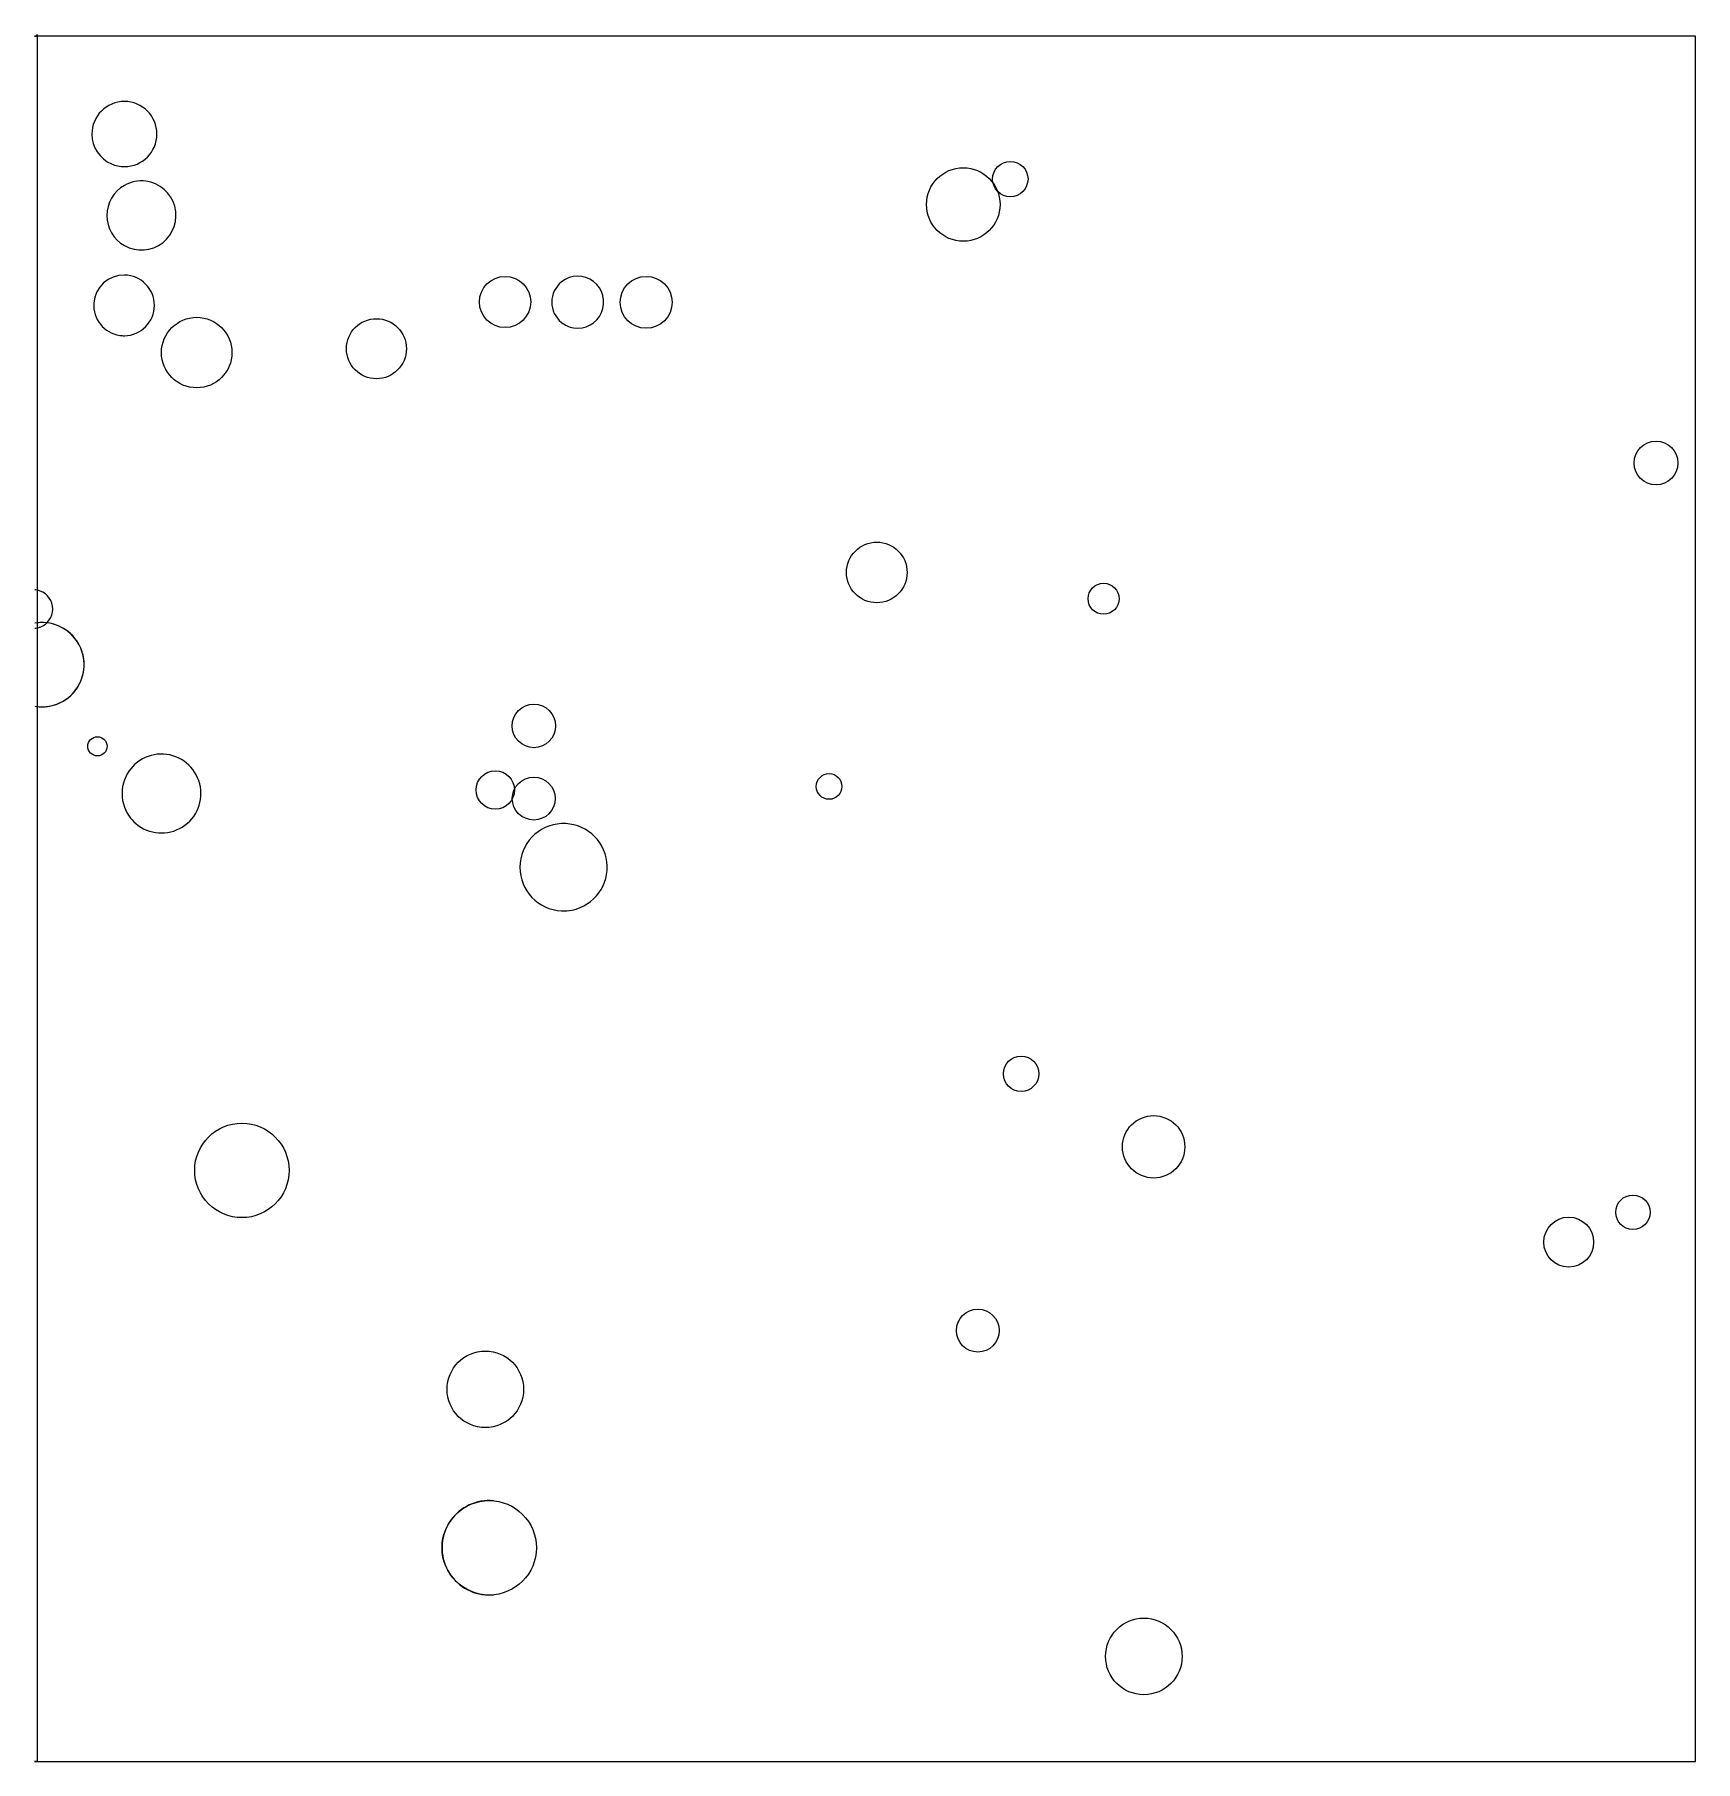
# Model space of a CAD drawing. Extents: x 4.06 to 5.04, y 0.54 to 1.57.
import ezdxf

# ---------------------------------------------------------------- set-up
doc = ezdxf.new("R2010")
doc.units = 0
doc.layers.add('LAYER1', color=7, linetype='CONTINUOUS')
doc.layers.add('LAYER12', color=5, linetype='CONTINUOUS')

msp = doc.modelspace()

# ---------------------------------------------------------------- linework, layer by layer
at = {"layer": 'LAYER1', "color": 7, "linetype": 'CONTINUOUS'}
for centre, radius in [((4.6083, 1.4659), 0.0218), ((4.6362, 1.481), 0.0105), ((4.3365, 1.4081), 0.0152), ((4.4202, 1.4079), 0.0154), ((4.1536, 1.3781), 0.0209), ((4.2602, 1.3804), 0.0178), ((5.0192, 1.3126), 0.013), ((4.557, 1.2477), 0.018), ((4.6915, 1.2321), 0.0092), ((4.3536, 1.1567), 0.0129), ((4.0947, 1.1446), 0.0057), ((4.3307, 1.1187), 0.0114), ((4.5287, 1.1208), 0.0076), ((4.3535, 1.1136), 0.0127), ((4.6426, 0.9504), 0.0105), ((4.7212, 0.9071), 0.0185), ((4.1804, 0.8931), 0.028), ((5.0055, 0.8683), 0.0102), ((4.9674, 0.8506), 0.0148), ((4.6169, 0.7981), 0.0127), ((4.3248, 0.7633), 0.0227), ((4.3271, 0.6693), 0.028), ((4.7154, 0.6049), 0.0227)]:
    msp.add_circle(centre, radius, dxfattribs=at)
for centre, radius, start, end in [((4.1107, 1.5077), 0.0193, 90, 180), ((4.1107, 1.5077), 0.0193, 0, 90), ((4.1107, 1.5077), 0.0193, 180, -113.3395), ((4.1107, 1.5077), 0.0193, -90, 0), ((4.1107, 1.5077), 0.0193, -113.3407, -90), ((4.1208, 1.4594), 0.0205, 119.3805, -119.3805), ((4.1208, 1.4594), 0.0205, 82.7334, 119.381), ((4.1208, 1.4594), 0.0205, -119.3806, 82.7335), ((4.1105, 1.4061), 0.018, 89.2421, -98.2632), ((4.1105, 1.4061), 0.018, -89.2421, 89.2421), ((4.3796, 1.408), 0.0154, 128.6515, -128.6515), ((4.3796, 1.408), 0.0154, -99.5865, 128.6526), ((4.3796, 1.408), 0.0154, -128.6515, -99.5857), ((4.1105, 1.4061), 0.018, -98.2628, -89.2421), ((4.0568, 1.226), 0.0114, 79.0685, 86.5574), ((4.0568, 1.226), 0.0114, 69.3187, 79.0693), ((4.0568, 1.226), 0.0114, -69.3184, 69.3187), ((4.0618, 1.193), 0.025, -96.5304, 99.9362), ((4.0568, 1.226), 0.0114, -86.5569, -79.0693), ((4.0618, 1.193), 0.025, 92.2618, 96.5303), ((4.0568, 1.226), 0.0114, -79.0684, -69.3194), ((4.0618, 1.193), 0.025, -66.1706, 92.2619), ((4.0618, 1.193), 0.025, -99.9365, -96.531), ((4.0618, 1.193), 0.025, -96.5304, -92.2619), ((4.0618, 1.193), 0.025, -92.2618, -66.1713), ((4.1327, 1.1166), 0.0234, -130.7332, 159.5401), ((4.1327, 1.1166), 0.0234, 159.5402, -159.5402), ((4.1327, 1.1166), 0.0234, -159.5402, -130.7335), ((4.3712, 1.0729), 0.0259, 92.741, -92.741), ((4.3712, 1.0729), 0.0259, -78.8307, 92.7411), ((4.3712, 1.0729), 0.0259, -92.741, -78.8302), ((4.3271, 0.6693), 0.028, 84.942, -95.0571), ((4.3271, 0.6693), 0.028, -95.057, -84.942)]:
    msp.add_arc(centre, radius, start, end, dxfattribs=at)
at = {"layer": 'LAYER12', "color": 5, "linetype": 'CONTINUOUS'}
for points in [[(4.0589, 1.5657), (4.0574, 1.5657)], [(4.0574, 1.5657), (4.0589, 1.5657)], [(4.0589, 1.5657), (4.0574, 1.5657)], [(4.0589, 1.5667), (4.0589, 1.5657)], [(4.0589, 1.5657), (4.0589, 1.5667)], [(4.0608, 1.5657), (4.0589, 1.5657)], [(4.0589, 1.5657), (4.0589, 1.5633)], [(4.0589, 1.5633), (4.0589, 1.5077)], [(4.37, 1.5657), (4.0608, 1.5657)], [(5.0426, 1.5657), (4.37, 1.5657)], [(5.0426, 1.5633), (5.0426, 1.5657)], [(5.0426, 0.8817), (5.0426, 1.5633)], [(4.0589, 1.5077), (4.0589, 0.6414)], [(5.0426, 0.5459), (5.0426, 0.8817)], [(4.0589, 0.6414), (4.0589, 0.5459)], [(4.0589, 0.5459), (4.0589, 0.5459)], [(4.0589, 0.5459), (4.0589, 0.5459)], [(4.0589, 0.5459), (4.0589, 0.5426)], [(5.0426, 0.5426), (5.0426, 0.5459)], [(4.0574, 0.5426), (4.0574, 0.5426)], [(4.0574, 0.5426), (4.0589, 0.5426)], [(4.0589, 0.5426), (4.0574, 0.5426)], [(4.0574, 0.5426), (4.0574, 0.5426)], [(4.0574, 0.5426), (4.0574, 0.5426)], [(4.0574, 0.5426), (4.0589, 0.5426)], [(4.0589, 0.5426), (4.0589, 0.5426)], [(4.0589, 0.5426), (4.0589, 0.5426)], [(4.0589, 0.5426), (4.0608, 0.5426)], [(4.0589, 0.5426), (4.0589, 0.5426)], [(4.0589, 0.5426), (4.0589, 0.5426)], [(4.0589, 0.5426), (4.0589, 0.5426)], [(4.0589, 0.5426), (4.0589, 0.5426)], [(4.0608, 0.5426), (4.1107, 0.5426)], [(4.1107, 0.5426), (4.3296, 0.5426)], [(4.3296, 0.5426), (5.0426, 0.5426)], [(5.0426, 0.5426), (5.0426, 0.5426)], [(5.0426, 0.5426), (5.0426, 0.5426)], [(5.0426, 0.5426), (5.0426, 0.5426)]]:
    msp.add_lwpolyline(points, dxfattribs=at)

doc.saveas('drawing.dxf')
